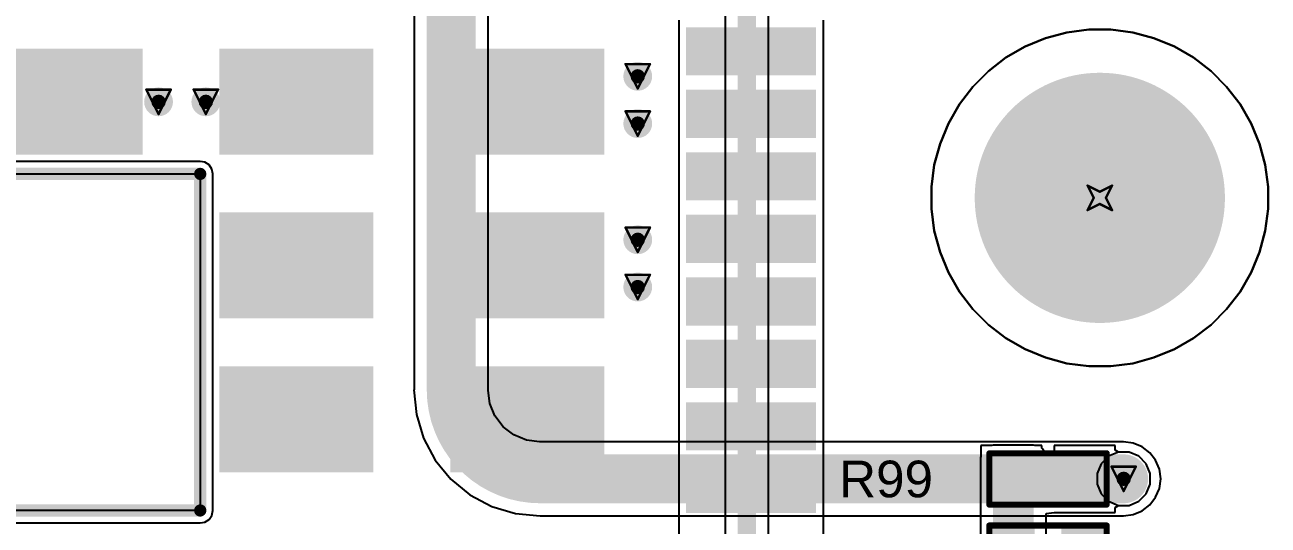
# Model space of a CAD drawing. Header units: inches. Extents: x 0 to 12.2, y 0 to 7.
# Drawn here: x 3.254 to 4.272, y 3.472 to 3.882 of the extents above; entities that cross this region are included whole.
import ezdxf

# ---------------------------------------------------------------- set-up
doc = ezdxf.new("R2010")
doc.units = ezdxf.units.IN
doc.header["$MEASUREMENT"] = 0
for name, color, linetype in [('Board Outline', 216, 'Continuous'), ('Bottom Layer', 5, 'Continuous'), ('Bottom Solder', 6, 'Continuous'), ('Drill Drawing', 1, 'Continuous'), ('Keep-Out Layer', 6, 'Continuous'), ('Layer 1', 16, 'Continuous'), ('Layer 2', 76, 'Continuous'), ('Multi-Layer', 9, 'Continuous'), ('Pad Holes', 156, 'Continuous'), ('Top Layer', 1, 'Continuous'), ('Top Overlay', 2, 'Continuous'), ('Top Paste', 8, 'Continuous'), ('Top Solder', 216, 'Continuous'), ('Via Holes', 16, 'Continuous')]:
    doc.layers.add(name, color=color, linetype=linetype)
doc.styles.add('Arial', font='', dxfattribs={"height": 0.2})
doc.styles.get('Arial').set_extended_font_data('Arial')

# ---------------------------------------------------------------- blocks, each defined once
blk = doc.blocks.new('EC21EFA_512_STD_17')
at = {"layer": 'Top Layer'}
for points in [[(0.1575, 0.0591), (0.2362, 0.0591), (0.2362, -0.0591), (0.1575, -0.0591)], [(-0.1024, -0.1299), (-0.0236, -0.1299), (-0.0236, -0.248), (-0.1024, -0.248)], [(0.0236, -0.1299), (0.1024, -0.1299), (0.1024, -0.248), (0.0236, -0.248)], [(0.1575, -0.1299), (0.2362, -0.1299), (0.2362, -0.248), (0.1575, -0.248)], [(-0.1024, -0.3189), (-0.0236, -0.3189), (-0.0236, -0.437), (-0.1024, -0.437)], [(0.0236, -0.3189), (0.1024, -0.3189), (0.1024, -0.437), (0.0236, -0.437)], [(0.1575, -0.3189), (0.2362, -0.3189), (0.2362, -0.437), (0.1575, -0.437)], [(-0.1358, -0.5118), (-0.1043, -0.5118), (-0.1043, -0.6102), (-0.1358, -0.6102)], [(-0.0846, -0.5118), (-0.0531, -0.5118), (-0.0531, -0.6102), (-0.0846, -0.6102)], [(-0.0335, -0.5118), (-0.002, -0.5118), (-0.002, -0.6102), (-0.0335, -0.6102)], [(0.0177, -0.5118), (0.0492, -0.5118), (0.0492, -0.6102), (0.0177, -0.6102)], [(0.0689, -0.5118), (0.1004, -0.5118), (0.1004, -0.6102), (0.0689, -0.6102)], [(0.1201, -0.5118), (0.1516, -0.5118), (0.1516, -0.6102), (0.1201, -0.6102)], [(0.1713, -0.5118), (0.2028, -0.5118), (0.2028, -0.6102), (0.1713, -0.6102)], [(0.2224, -0.5118), (0.2539, -0.5118), (0.2539, -0.6102), (0.2224, -0.6102)]]:
    blk.add_hatch(color=1, dxfattribs=at).paths.add_polyline_path(points)
at = {"layer": 'Top Solder'}
for points in [[(0.1535, 0.0631), (0.2402, 0.0631), (0.2402, -0.0631), (0.1535, -0.0631)], [(-0.1064, -0.1259), (-0.0196, -0.1259), (-0.0196, -0.252), (-0.1064, -0.252)], [(0.0196, -0.1259), (0.1064, -0.1259), (0.1064, -0.252), (0.0196, -0.252)], [(0.1535, -0.1259), (0.2402, -0.1259), (0.2402, -0.252), (0.1535, -0.252)], [(-0.1064, -0.3149), (-0.0196, -0.3149), (-0.0196, -0.441), (-0.1064, -0.441)], [(0.0196, -0.3149), (0.1064, -0.3149), (0.1064, -0.441), (0.0196, -0.441)], [(0.1535, -0.3149), (0.2402, -0.3149), (0.2402, -0.441), (0.1535, -0.441)], [(-0.1398, -0.5078), (-0.1003, -0.5078), (-0.1003, -0.6142), (-0.1398, -0.6142)], [(-0.0886, -0.5078), (-0.0491, -0.5078), (-0.0491, -0.6142), (-0.0886, -0.6142)], [(-0.0375, -0.5078), (0.002, -0.5078), (0.002, -0.6142), (-0.0375, -0.6142)], [(0.0137, -0.5078), (0.0532, -0.5078), (0.0532, -0.6142), (0.0137, -0.6142)], [(0.0649, -0.5078), (0.1044, -0.5078), (0.1044, -0.6142), (0.0649, -0.6142)], [(0.1161, -0.5078), (0.1556, -0.5078), (0.1556, -0.6142), (0.1161, -0.6142)], [(0.1673, -0.5078), (0.2068, -0.5078), (0.2068, -0.6142), (0.1673, -0.6142)], [(0.2184, -0.5078), (0.2579, -0.5078), (0.2579, -0.6142), (0.2184, -0.6142)]]:
    blk.add_hatch(color=216, dxfattribs=at).paths.add_polyline_path(points)
at = {"layer": 'Keep-Out Layer'}
for p, q in [((-0.1378, -0.1102), (-0.1378, 0.1102)), ((0.1378, 0.1102), (0.1378, -0.1102)), ((0.1378, -0.1102), (-0.1378, -0.1102))]:
    blk.add_line(p, q, dxfattribs=at)
blk = doc.blocks.new('R___0603_65')
at = {"layer": 'Top Layer'}
for points in [[(-0.015, 0.0175), (-0.015, -0.0175), (-0.045, -0.0175), (-0.045, 0.0175)], [(0.045, 0.0175), (0.045, -0.0175), (0.015, -0.0175), (0.015, 0.0175)]]:
    blk.add_hatch(color=1, dxfattribs=at).paths.add_polyline_path(points)
at = {"layer": 'Top Paste'}
for points in [[(-0.015, 0.0175), (-0.015, -0.0175), (-0.045, -0.0175), (-0.045, 0.0175)], [(0.045, 0.0175), (0.045, -0.0175), (0.015, -0.0175), (0.015, 0.0175)]]:
    blk.add_hatch(color=8, dxfattribs=at).paths.add_polyline_path(points)
at = {"layer": 'Top Solder'}
for points in [[(-0.011, 0.0215), (-0.011, -0.0215), (-0.049, -0.0215), (-0.049, 0.0215)], [(0.049, 0.0215), (0.049, -0.0215), (0.011, -0.0215), (0.011, 0.0215)]]:
    blk.add_hatch(color=216, dxfattribs=at).paths.add_polyline_path(points)
at = {"layer": 'Top Overlay'}
for points in [[(-0.048, -0.021, 0.005, 0.005, 0), (-0.048, 0.021, 0.005, 0.005, 0)], [(-0.048, 0.021, 0.005, 0.005, 0), (0.048, 0.021, 0.005, 0.005, 0)], [(0.048, -0.021, 0.005, 0.005, 0), (0.048, 0.021, 0.005, 0.005, 0)], [(-0.048, -0.021, 0.005, 0.005, 0), (0.048, -0.021, 0.005, 0.005, 0)]]:
    blk.add_lwpolyline(points, format="xyseb", dxfattribs=at)
for points in [[(-0.04925, 0.021, 0.0025, 0.0025, 1), (-0.04675, 0.021, 0.0025, 0.0025, 1)], [(-0.04925, 0.021, 0.0025, 0.0025, 1), (-0.04675, 0.021, 0.0025, 0.0025, 1)], [(0.04675, 0.021, 0.0025, 0.0025, 1), (0.04925, 0.021, 0.0025, 0.0025, 1)], [(0.04675, 0.021, 0.0025, 0.0025, 1), (0.04925, 0.021, 0.0025, 0.0025, 1)], [(-0.04925, -0.021, 0.0025, 0.0025, 1), (-0.04675, -0.021, 0.0025, 0.0025, 1)], [(-0.04925, -0.021, 0.0025, 0.0025, 1), (-0.04675, -0.021, 0.0025, 0.0025, 1)], [(0.04675, -0.021, 0.0025, 0.0025, 1), (0.04925, -0.021, 0.0025, 0.0025, 1)], [(0.04675, -0.021, 0.0025, 0.0025, 1), (0.04925, -0.021, 0.0025, 0.0025, 1)]]:
    blk.add_lwpolyline(points, format="xyseb", close=True, dxfattribs=at)
blk = doc.blocks.new('R___0603_66')
at = {"layer": 'Top Layer'}
for points in [[(-0.015, 0.0175), (-0.015, -0.0175), (-0.045, -0.0175), (-0.045, 0.0175)], [(0.045, 0.0175), (0.045, -0.0175), (0.015, -0.0175), (0.015, 0.0175)]]:
    blk.add_hatch(color=1, dxfattribs=at).paths.add_polyline_path(points)
at = {"layer": 'Top Paste'}
for points in [[(-0.015, 0.0175), (-0.015, -0.0175), (-0.045, -0.0175), (-0.045, 0.0175)], [(0.045, 0.0175), (0.045, -0.0175), (0.015, -0.0175), (0.015, 0.0175)]]:
    blk.add_hatch(color=8, dxfattribs=at).paths.add_polyline_path(points)
at = {"layer": 'Top Solder'}
for points in [[(-0.011, 0.0215), (-0.011, -0.0215), (-0.049, -0.0215), (-0.049, 0.0215)], [(0.049, 0.0215), (0.049, -0.0215), (0.011, -0.0215), (0.011, 0.0215)]]:
    blk.add_hatch(color=216, dxfattribs=at).paths.add_polyline_path(points)
at = {"layer": 'Top Overlay'}
for points in [[(-0.048, -0.021, 0.005, 0.005, 0), (-0.048, 0.021, 0.005, 0.005, 0)], [(-0.048, 0.021, 0.005, 0.005, 0), (0.048, 0.021, 0.005, 0.005, 0)], [(0.048, -0.021, 0.005, 0.005, 0), (0.048, 0.021, 0.005, 0.005, 0)], [(-0.048, -0.021, 0.005, 0.005, 0), (0.048, -0.021, 0.005, 0.005, 0)]]:
    blk.add_lwpolyline(points, format="xyseb", dxfattribs=at)
for points in [[(-0.04925, 0.021, 0.0025, 0.0025, 1), (-0.04675, 0.021, 0.0025, 0.0025, 1)], [(-0.04925, 0.021, 0.0025, 0.0025, 1), (-0.04675, 0.021, 0.0025, 0.0025, 1)], [(0.04675, 0.021, 0.0025, 0.0025, 1), (0.04925, 0.021, 0.0025, 0.0025, 1)], [(0.04675, 0.021, 0.0025, 0.0025, 1), (0.04925, 0.021, 0.0025, 0.0025, 1)], [(-0.04925, -0.021, 0.0025, 0.0025, 1), (-0.04675, -0.021, 0.0025, 0.0025, 1)], [(-0.04925, -0.021, 0.0025, 0.0025, 1), (-0.04675, -0.021, 0.0025, 0.0025, 1)], [(0.04675, -0.021, 0.0025, 0.0025, 1), (0.04925, -0.021, 0.0025, 0.0025, 1)], [(0.04675, -0.021, 0.0025, 0.0025, 1), (0.04925, -0.021, 0.0025, 0.0025, 1)]]:
    blk.add_lwpolyline(points, format="xyseb", close=True, dxfattribs=at)

msp = doc.modelspace()

# ---------------------------------------------------------------- hatches: boundary and pattern name
at = {"layer": 'Bottom Layer'}
h = msp.add_hatch(color=5, dxfattribs=at)
edge = h.paths.add_edge_path()
edge.add_arc((3.7557, 3.8397), 0.0118, 0, 360)
h = msp.add_hatch(color=5, dxfattribs=at)
edge = h.paths.add_edge_path()
edge.add_arc((4.1339, 3.7402), 0.0984, 0, 360)
h = msp.add_hatch(color=5, dxfattribs=at)
edge = h.paths.add_edge_path()
edge.add_arc((3.3635, 3.8188), 0.0118, 0, 360)
h = msp.add_hatch(color=5, dxfattribs=at)
edge = h.paths.add_edge_path()
edge.add_arc((3.4022, 3.8188), 0.0118, 0, 360)
h = msp.add_hatch(color=5, dxfattribs=at)
edge = h.paths.add_edge_path()
edge.add_arc((3.7557, 3.801), 0.0118, 0, 360)
h = msp.add_hatch(color=5, dxfattribs=at)
edge = h.paths.add_edge_path()
edge.add_arc((3.7557, 3.7059), 0.0118, 0, 360)
h = msp.add_hatch(color=5, dxfattribs=at)
edge = h.paths.add_edge_path()
edge.add_arc((3.7557, 3.6672), 0.0118, 0, 360)
h = msp.add_hatch(color=5, dxfattribs=at)
edge = h.paths.add_edge_path()
edge.add_arc((4.1534, 3.5102), 0.0118, 0, 360)
at = {"layer": 'Bottom Solder'}
h = msp.add_hatch(color=6, dxfattribs=at)
edge = h.paths.add_edge_path()
edge.add_arc((4.1339, 3.7402), 0.1024, 0, 360)
at = {"layer": 'Layer 1'}
h = msp.add_hatch(color=16, dxfattribs=at)
edge = h.paths.add_edge_path()
edge.add_arc((3.7557, 3.8397), 0.0118, 0, 360)
h = msp.add_hatch(color=16, dxfattribs=at)
edge = h.paths.add_edge_path()
edge.add_arc((4.1339, 3.7402), 0.0984, 0, 360)
h = msp.add_hatch(color=16, dxfattribs=at)
edge = h.paths.add_edge_path()
edge.add_arc((3.3635, 3.8188), 0.0118, 0, 360)
h = msp.add_hatch(color=16, dxfattribs=at)
edge = h.paths.add_edge_path()
edge.add_arc((3.4022, 3.8188), 0.0118, 0, 360)
h = msp.add_hatch(color=16, dxfattribs=at)
edge = h.paths.add_edge_path()
edge.add_arc((3.7557, 3.801), 0.0118, 0, 360)
h = msp.add_hatch(color=16, dxfattribs=at)
edge = h.paths.add_edge_path()
edge.add_arc((3.7557, 3.7059), 0.0118, 0, 360)
h = msp.add_hatch(color=16, dxfattribs=at)
edge = h.paths.add_edge_path()
edge.add_arc((3.7557, 3.6672), 0.0118, 0, 360)
h = msp.add_hatch(color=16, dxfattribs=at)
edge = h.paths.add_edge_path()
edge.add_arc((4.1534, 3.5102), 0.0118, 0, 360)
at = {"layer": 'Layer 2'}
h = msp.add_hatch(color=76, dxfattribs=at)
edge = h.paths.add_edge_path()
edge.add_arc((3.7557, 3.8397), 0.0118, 0, 360)
h = msp.add_hatch(color=76, dxfattribs=at)
edge = h.paths.add_edge_path()
edge.add_arc((4.1339, 3.7402), 0.0984, 0, 360)
h = msp.add_hatch(color=76, dxfattribs=at)
edge = h.paths.add_edge_path()
edge.add_arc((3.3635, 3.8188), 0.0118, 0, 360)
h = msp.add_hatch(color=76, dxfattribs=at)
edge = h.paths.add_edge_path()
edge.add_arc((3.4022, 3.8188), 0.0118, 0, 360)
h = msp.add_hatch(color=76, dxfattribs=at)
edge = h.paths.add_edge_path()
edge.add_arc((3.7557, 3.801), 0.0118, 0, 360)
h = msp.add_hatch(color=76, dxfattribs=at)
edge = h.paths.add_edge_path()
edge.add_arc((3.7557, 3.7059), 0.0118, 0, 360)
h = msp.add_hatch(color=76, dxfattribs=at)
edge = h.paths.add_edge_path()
edge.add_arc((3.7557, 3.6672), 0.0118, 0, 360)
h = msp.add_hatch(color=76, dxfattribs=at)
edge = h.paths.add_edge_path()
edge.add_arc((4.1534, 3.5102), 0.0118, 0, 360)
at = {"layer": 'Multi-Layer'}
h = msp.add_hatch(color=9, dxfattribs=at)
edge = h.paths.add_edge_path()
edge.add_arc((4.1339, 3.7402), 0.0984, 0, 360)
at = {"layer": 'Pad Holes'}
h = msp.add_hatch(color=7, dxfattribs=at)
edge = h.paths.add_edge_path()
edge.add_arc((4.1339, 3.7402), 0.0591, 0, 360)
at = {"layer": 'Top Layer'}
h = msp.add_hatch(color=1, dxfattribs=at)
edge = h.paths.add_edge_path()
edge.add_arc((3.7557, 3.8397), 0.0118, 0, 360)
h = msp.add_hatch(color=1, dxfattribs=at)
edge = h.paths.add_edge_path()
edge.add_arc((4.1339, 3.7402), 0.0984, 0, 360)
h = msp.add_hatch(color=1, dxfattribs=at)
edge = h.paths.add_edge_path()
edge.add_arc((3.3635, 3.8188), 0.0118, 0, 360)
h = msp.add_hatch(color=1, dxfattribs=at)
edge = h.paths.add_edge_path()
edge.add_arc((3.4022, 3.8188), 0.0118, 0, 360)
h = msp.add_hatch(color=1, dxfattribs=at)
edge = h.paths.add_edge_path()
edge.add_arc((3.7557, 3.801), 0.0118, 0, 360)
h = msp.add_hatch(color=1, dxfattribs=at)
edge = h.paths.add_edge_path()
edge.add_arc((3.7557, 3.7059), 0.0118, 0, 360)
h = msp.add_hatch(color=1, dxfattribs=at)
edge = h.paths.add_edge_path()
edge.add_arc((3.7557, 3.6672), 0.0118, 0, 360)
msp.add_hatch(color=1, dxfattribs=at).paths.add_polyline_path([(4.0465, 3.3355), (4.0797, 3.3355), (4.0797, 3.5276), (4.0465, 3.5276)])
h = msp.add_hatch(color=1, dxfattribs=at)
edge = h.paths.add_edge_path()
edge.add_arc((4.1534, 3.5102), 0.0118, 0, 360)
at = {"layer": 'Top Solder'}
h = msp.add_hatch(color=216, dxfattribs=at)
edge = h.paths.add_edge_path()
edge.add_arc((4.1339, 3.7402), 0.1024, 0, 360)
at = {"layer": 'Via Holes'}
h = msp.add_hatch(color=7, dxfattribs=at)
edge = h.paths.add_edge_path()
edge.add_arc((3.7557, 3.8397), 0.00591, 0, 360)
h = msp.add_hatch(color=7, dxfattribs=at)
edge = h.paths.add_edge_path()
edge.add_arc((3.3635, 3.8188), 0.00591, 0, 360)
h = msp.add_hatch(color=7, dxfattribs=at)
edge = h.paths.add_edge_path()
edge.add_arc((3.4022, 3.8188), 0.00591, 0, 360)
h = msp.add_hatch(color=7, dxfattribs=at)
edge = h.paths.add_edge_path()
edge.add_arc((3.7557, 3.801), 0.00591, 0, 360)
h = msp.add_hatch(color=7, dxfattribs=at)
edge = h.paths.add_edge_path()
edge.add_arc((3.7557, 3.7059), 0.00591, 0, 360)
h = msp.add_hatch(color=7, dxfattribs=at)
edge = h.paths.add_edge_path()
edge.add_arc((3.7557, 3.6672), 0.00591, 0, 360)
h = msp.add_hatch(color=7, dxfattribs=at)
edge = h.paths.add_edge_path()
edge.add_arc((4.1534, 3.5102), 0.00591, 0, 360)

# ---------------------------------------------------------------- linework, layer by layer
at = {"layer": 'Board Outline'}
for points in [[(3.1772, 3.7598, 0.01, 0.01, 0), (3.3976, 3.7598, 0.01, 0.01, 0)], [(3.3976, 3.4843, 0.01, 0.01, 0), (3.3976, 3.7598, 0.01, 0.01, 0)], [(3.1772, 3.4843, 0.01, 0.01, 0), (3.3976, 3.4843, 0.01, 0.01, 0)]]:
    msp.add_lwpolyline(points, format="xyseb", dxfattribs=at)
for points in [[(3.3951, 3.7598, 0.005, 0.005, 1), (3.4001, 3.7598, 0.005, 0.005, 1)], [(3.3951, 3.7598, 0.005, 0.005, 1), (3.4001, 3.7598, 0.005, 0.005, 1)], [(3.3951, 3.4843, 0.005, 0.005, 1), (3.4001, 3.4843, 0.005, 0.005, 1)], [(3.3951, 3.4843, 0.005, 0.005, 1), (3.4001, 3.4843, 0.005, 0.005, 1)]]:
    msp.add_lwpolyline(points, format="xyseb", close=True, dxfattribs=at)
at = {"layer": 'Bottom Layer'}
for p, q in [((3.8272, 3.9907), (3.8272, 3.3737)), ((3.8628, 2.963), (3.8628, 3.9919)), ((4.1248, 3.878), (4.1069, 3.8756)), ((4.1429, 3.878), (4.1248, 3.878)), ((4.1608, 3.8756), (4.1429, 3.878)), ((4.0895, 3.8709), (4.0728, 3.864)), ((4.1069, 3.8756), (4.0895, 3.8709)), ((4.1782, 3.8709), (4.1608, 3.8756)), ((4.1949, 3.864), (4.1782, 3.8709)), ((4.0728, 3.864), (4.0571, 3.855)), ((4.2106, 3.855), (4.1949, 3.864)), ((4.0571, 3.855), (4.0428, 3.844)), ((4.2249, 3.844), (4.2106, 3.855)), ((4.0428, 3.844), (4.03, 3.8312)), ((4.2377, 3.8312), (4.2249, 3.844)), ((4.03, 3.8312), (4.019, 3.8169)), ((4.2487, 3.8169), (4.2377, 3.8312)), ((4.019, 3.8169), (4.01, 3.8012)), ((4.2577, 3.8012), (4.2487, 3.8169)), ((4.01, 3.8012), (4.0031, 3.7845)), ((4.2646, 3.7845), (4.2577, 3.8012)), ((4.0031, 3.7845), (3.9984, 3.7671)), ((4.2693, 3.7671), (4.2646, 3.7845)), ((3.3976, 3.77), (3.1772, 3.77)), ((3.4015, 3.7693), (3.3976, 3.77)), ((3.4048, 3.7671), (3.4015, 3.7693)), ((3.4071, 3.7637), (3.4048, 3.7671)), ((3.9984, 3.7671), (3.9961, 3.7492)), ((4.2717, 3.7492), (4.2693, 3.7671)), ((3.4078, 3.7598), (3.4071, 3.7637)), ((3.4078, 3.4843), (3.4078, 3.7598)), ((3.9961, 3.7492), (3.9961, 3.7311)), ((4.2717, 3.7311), (4.2717, 3.7492)), ((3.9961, 3.7311), (3.9984, 3.7132)), ((4.2693, 3.7132), (4.2717, 3.7311)), ((3.9984, 3.7132), (4.0031, 3.6958)), ((4.2646, 3.6958), (4.2693, 3.7132)), ((4.0031, 3.6958), (4.01, 3.6791)), ((4.2577, 3.6791), (4.2646, 3.6958)), ((4.01, 3.6791), (4.019, 3.6634)), ((4.2487, 3.6634), (4.2577, 3.6791)), ((4.019, 3.6634), (4.03, 3.6491)), ((4.2377, 3.6491), (4.2487, 3.6634)), ((4.03, 3.6491), (4.0428, 3.6363)), ((4.2249, 3.6363), (4.2377, 3.6491)), ((4.0428, 3.6363), (4.0571, 3.6253)), ((4.2106, 3.6253), (4.2249, 3.6363)), ((4.0571, 3.6253), (4.0728, 3.6163)), ((4.1949, 3.6163), (4.2106, 3.6253)), ((4.0728, 3.6163), (4.0895, 3.6094)), ((4.1782, 3.6094), (4.1949, 3.6163)), ((4.0895, 3.6094), (4.1069, 3.6047)), ((4.1069, 3.6047), (4.1248, 3.6024)), ((4.1248, 3.6024), (4.1429, 3.6024)), ((4.1429, 3.6024), (4.1608, 3.6047)), ((4.1608, 3.6047), (4.1782, 3.6094)), ((4.1491, 3.5321), (4.1411, 3.5287)), ((4.1578, 3.5321), (4.1491, 3.5321)), ((4.1658, 3.5287), (4.1578, 3.5321)), ((4.1349, 3.5226), (4.1316, 3.5146)), ((4.1411, 3.5287), (4.1349, 3.5226)), ((4.1719, 3.5226), (4.1658, 3.5287)), ((4.1752, 3.5146), (4.1719, 3.5226)), ((4.1316, 3.5146), (4.1316, 3.5059)), ((4.1752, 3.5059), (4.1752, 3.5146)), ((4.1316, 3.5059), (4.1349, 3.4979)), ((4.1719, 3.4979), (4.1752, 3.5059)), ((4.1349, 3.4979), (4.1411, 3.4918)), ((4.1411, 3.4918), (4.1491, 3.4884)), ((4.1578, 3.4884), (4.1658, 3.4918)), ((4.1658, 3.4918), (4.1719, 3.4979)), ((3.4048, 3.477), (3.4071, 3.4803)), ((3.4071, 3.4803), (3.4078, 3.4843)), ((4.1491, 3.4884), (4.1578, 3.4884)), ((3.1772, 3.4741), (3.3976, 3.4741)), ((3.3976, 3.4741), (3.4015, 3.4748)), ((3.4015, 3.4748), (3.4048, 3.477))]:
    msp.add_line(p, q, dxfattribs=at)
msp.add_lwpolyline([(3.845, 2.95, 0.015, 0.015, 0), (3.845, 3.9919, 0.015, 0.015, 0)], format="xyseb", dxfattribs=at)
at = {"layer": 'Drill Drawing'}
for points in [[(3.7457, 3.8497, 0.002, 0.002, 0), (3.7657, 3.8497, 0.002, 0.002, 0)], [(3.7457, 3.8497, 0.002, 0.002, 0), (3.7557, 3.8297, 0.002, 0.002, 0)], [(3.7557, 3.8297, 0.002, 0.002, 0), (3.7657, 3.8497, 0.002, 0.002, 0)], [(3.3535, 3.8288, 0.002, 0.002, 0), (3.3735, 3.8288, 0.002, 0.002, 0)], [(3.3535, 3.8288, 0.002, 0.002, 0), (3.3635, 3.8088, 0.002, 0.002, 0)], [(3.3635, 3.8088, 0.002, 0.002, 0), (3.3735, 3.8288, 0.002, 0.002, 0)], [(3.3922, 3.8288, 0.002, 0.002, 0), (3.4122, 3.8288, 0.002, 0.002, 0)], [(3.3922, 3.8288, 0.002, 0.002, 0), (3.4022, 3.8088, 0.002, 0.002, 0)], [(3.4022, 3.8088, 0.002, 0.002, 0), (3.4122, 3.8288, 0.002, 0.002, 0)], [(3.7457, 3.811, 0.002, 0.002, 0), (3.7657, 3.811, 0.002, 0.002, 0)], [(3.7457, 3.811, 0.002, 0.002, 0), (3.7557, 3.791, 0.002, 0.002, 0)], [(3.7557, 3.791, 0.002, 0.002, 0), (3.7657, 3.811, 0.002, 0.002, 0)], [(4.1239, 3.7502, 0.002, 0.002, 0), (4.1339, 3.7452, 0.002, 0.002, 0)], [(4.1239, 3.7502, 0.002, 0.002, 0), (4.1289, 3.7402, 0.002, 0.002, 0)], [(4.1339, 3.7452, 0.002, 0.002, 0), (4.1439, 3.7502, 0.002, 0.002, 0)], [(4.1389, 3.7402, 0.002, 0.002, 0), (4.1439, 3.7502, 0.002, 0.002, 0)], [(4.1239, 3.7302, 0.002, 0.002, 0), (4.1289, 3.7402, 0.002, 0.002, 0)], [(4.1239, 3.7302, 0.002, 0.002, 0), (4.1339, 3.7352, 0.002, 0.002, 0)], [(4.1339, 3.7352, 0.002, 0.002, 0), (4.1439, 3.7302, 0.002, 0.002, 0)], [(4.1389, 3.7402, 0.002, 0.002, 0), (4.1439, 3.7302, 0.002, 0.002, 0)], [(3.7457, 3.7159, 0.002, 0.002, 0), (3.7657, 3.7159, 0.002, 0.002, 0)], [(3.7457, 3.7159, 0.002, 0.002, 0), (3.7557, 3.6959, 0.002, 0.002, 0)], [(3.7557, 3.6959, 0.002, 0.002, 0), (3.7657, 3.7159, 0.002, 0.002, 0)], [(3.7457, 3.6772, 0.002, 0.002, 0), (3.7657, 3.6772, 0.002, 0.002, 0)], [(3.7457, 3.6772, 0.002, 0.002, 0), (3.7557, 3.6572, 0.002, 0.002, 0)], [(3.7557, 3.6572, 0.002, 0.002, 0), (3.7657, 3.6772, 0.002, 0.002, 0)], [(4.1434, 3.5202, 0.002, 0.002, 0), (4.1634, 3.5202, 0.002, 0.002, 0)], [(4.1434, 3.5202, 0.002, 0.002, 0), (4.1534, 3.5002, 0.002, 0.002, 0)], [(4.1534, 3.5002, 0.002, 0.002, 0), (4.1634, 3.5202, 0.002, 0.002, 0)]]:
    msp.add_lwpolyline(points, format="xyseb", dxfattribs=at)
for points in [[(3.7452, 3.8497, 0.001, 0.001, 1), (3.7462, 3.8497, 0.001, 0.001, 1)], [(3.7452, 3.8497, 0.001, 0.001, 1), (3.7462, 3.8497, 0.001, 0.001, 1)], [(3.7652, 3.8497, 0.001, 0.001, 1), (3.7662, 3.8497, 0.001, 0.001, 1)], [(3.7652, 3.8497, 0.001, 0.001, 1), (3.7662, 3.8497, 0.001, 0.001, 1)], [(3.353, 3.8288, 0.001, 0.001, 1), (3.354, 3.8288, 0.001, 0.001, 1)], [(3.353, 3.8288, 0.001, 0.001, 1), (3.354, 3.8288, 0.001, 0.001, 1)], [(3.373, 3.8288, 0.001, 0.001, 1), (3.374, 3.8288, 0.001, 0.001, 1)], [(3.373, 3.8288, 0.001, 0.001, 1), (3.374, 3.8288, 0.001, 0.001, 1)], [(3.3917, 3.8288, 0.001, 0.001, 1), (3.3927, 3.8288, 0.001, 0.001, 1)], [(3.3917, 3.8288, 0.001, 0.001, 1), (3.3927, 3.8288, 0.001, 0.001, 1)], [(3.4117, 3.8288, 0.001, 0.001, 1), (3.4127, 3.8288, 0.001, 0.001, 1)], [(3.4117, 3.8288, 0.001, 0.001, 1), (3.4127, 3.8288, 0.001, 0.001, 1)], [(3.7552, 3.8297, 0.001, 0.001, 1), (3.7562, 3.8297, 0.001, 0.001, 1)], [(3.7552, 3.8297, 0.001, 0.001, 1), (3.7562, 3.8297, 0.001, 0.001, 1)], [(3.363, 3.8088, 0.001, 0.001, 1), (3.364, 3.8088, 0.001, 0.001, 1)], [(3.363, 3.8088, 0.001, 0.001, 1), (3.364, 3.8088, 0.001, 0.001, 1)], [(3.4017, 3.8088, 0.001, 0.001, 1), (3.4027, 3.8088, 0.001, 0.001, 1)], [(3.4017, 3.8088, 0.001, 0.001, 1), (3.4027, 3.8088, 0.001, 0.001, 1)], [(3.7452, 3.811, 0.001, 0.001, 1), (3.7462, 3.811, 0.001, 0.001, 1)], [(3.7452, 3.811, 0.001, 0.001, 1), (3.7462, 3.811, 0.001, 0.001, 1)], [(3.7652, 3.811, 0.001, 0.001, 1), (3.7662, 3.811, 0.001, 0.001, 1)], [(3.7652, 3.811, 0.001, 0.001, 1), (3.7662, 3.811, 0.001, 0.001, 1)], [(3.7552, 3.791, 0.001, 0.001, 1), (3.7562, 3.791, 0.001, 0.001, 1)], [(3.7552, 3.791, 0.001, 0.001, 1), (3.7562, 3.791, 0.001, 0.001, 1)], [(4.1234, 3.7502, 0.001, 0.001, 1), (4.1244, 3.7502, 0.001, 0.001, 1)], [(4.1234, 3.7502, 0.001, 0.001, 1), (4.1244, 3.7502, 0.001, 0.001, 1)], [(4.1334, 3.7452, 0.001, 0.001, 1), (4.1344, 3.7452, 0.001, 0.001, 1)], [(4.1334, 3.7452, 0.001, 0.001, 1), (4.1344, 3.7452, 0.001, 0.001, 1)], [(4.1434, 3.7502, 0.001, 0.001, 1), (4.1444, 3.7502, 0.001, 0.001, 1)], [(4.1434, 3.7502, 0.001, 0.001, 1), (4.1444, 3.7502, 0.001, 0.001, 1)], [(4.1284, 3.7402, 0.001, 0.001, 1), (4.1294, 3.7402, 0.001, 0.001, 1)], [(4.1284, 3.7402, 0.001, 0.001, 1), (4.1294, 3.7402, 0.001, 0.001, 1)], [(4.1334, 3.7352, 0.001, 0.001, 1), (4.1344, 3.7352, 0.001, 0.001, 1)], [(4.1334, 3.7352, 0.001, 0.001, 1), (4.1344, 3.7352, 0.001, 0.001, 1)], [(4.1384, 3.7402, 0.001, 0.001, 1), (4.1394, 3.7402, 0.001, 0.001, 1)], [(4.1384, 3.7402, 0.001, 0.001, 1), (4.1394, 3.7402, 0.001, 0.001, 1)], [(4.1234, 3.7302, 0.001, 0.001, 1), (4.1244, 3.7302, 0.001, 0.001, 1)], [(4.1234, 3.7302, 0.001, 0.001, 1), (4.1244, 3.7302, 0.001, 0.001, 1)], [(4.1434, 3.7302, 0.001, 0.001, 1), (4.1444, 3.7302, 0.001, 0.001, 1)], [(4.1434, 3.7302, 0.001, 0.001, 1), (4.1444, 3.7302, 0.001, 0.001, 1)], [(3.7452, 3.7159, 0.001, 0.001, 1), (3.7462, 3.7159, 0.001, 0.001, 1)], [(3.7452, 3.7159, 0.001, 0.001, 1), (3.7462, 3.7159, 0.001, 0.001, 1)], [(3.7652, 3.7159, 0.001, 0.001, 1), (3.7662, 3.7159, 0.001, 0.001, 1)], [(3.7652, 3.7159, 0.001, 0.001, 1), (3.7662, 3.7159, 0.001, 0.001, 1)], [(3.7552, 3.6959, 0.001, 0.001, 1), (3.7562, 3.6959, 0.001, 0.001, 1)], [(3.7552, 3.6959, 0.001, 0.001, 1), (3.7562, 3.6959, 0.001, 0.001, 1)], [(3.7452, 3.6772, 0.001, 0.001, 1), (3.7462, 3.6772, 0.001, 0.001, 1)], [(3.7452, 3.6772, 0.001, 0.001, 1), (3.7462, 3.6772, 0.001, 0.001, 1)], [(3.7652, 3.6772, 0.001, 0.001, 1), (3.7662, 3.6772, 0.001, 0.001, 1)], [(3.7652, 3.6772, 0.001, 0.001, 1), (3.7662, 3.6772, 0.001, 0.001, 1)], [(3.7552, 3.6572, 0.001, 0.001, 1), (3.7562, 3.6572, 0.001, 0.001, 1)], [(3.7552, 3.6572, 0.001, 0.001, 1), (3.7562, 3.6572, 0.001, 0.001, 1)], [(4.1429, 3.5202, 0.001, 0.001, 1), (4.1439, 3.5202, 0.001, 0.001, 1)], [(4.1429, 3.5202, 0.001, 0.001, 1), (4.1439, 3.5202, 0.001, 0.001, 1)], [(4.1629, 3.5202, 0.001, 0.001, 1), (4.1639, 3.5202, 0.001, 0.001, 1)], [(4.1629, 3.5202, 0.001, 0.001, 1), (4.1639, 3.5202, 0.001, 0.001, 1)], [(4.1529, 3.5002, 0.001, 0.001, 1), (4.1539, 3.5002, 0.001, 0.001, 1)], [(4.1529, 3.5002, 0.001, 0.001, 1), (4.1539, 3.5002, 0.001, 0.001, 1)]]:
    msp.add_lwpolyline(points, format="xyseb", close=True, dxfattribs=at)
at = {"layer": 'Layer 1'}
for p, q in [((4.1248, 3.878), (4.1069, 3.8756)), ((4.1429, 3.878), (4.1248, 3.878)), ((4.1608, 3.8756), (4.1429, 3.878)), ((4.0895, 3.8709), (4.0728, 3.864)), ((4.1069, 3.8756), (4.0895, 3.8709)), ((4.1782, 3.8709), (4.1608, 3.8756)), ((4.1949, 3.864), (4.1782, 3.8709)), ((4.0728, 3.864), (4.0571, 3.855)), ((4.2106, 3.855), (4.1949, 3.864)), ((4.0571, 3.855), (4.0428, 3.844)), ((4.2249, 3.844), (4.2106, 3.855)), ((4.0428, 3.844), (4.03, 3.8312)), ((4.2377, 3.8312), (4.2249, 3.844)), ((4.03, 3.8312), (4.019, 3.8169)), ((4.2487, 3.8169), (4.2377, 3.8312)), ((4.019, 3.8169), (4.01, 3.8012)), ((4.2577, 3.8012), (4.2487, 3.8169)), ((4.01, 3.8012), (4.0031, 3.7845)), ((4.2646, 3.7845), (4.2577, 3.8012)), ((4.0031, 3.7845), (3.9984, 3.7671)), ((4.2693, 3.7671), (4.2646, 3.7845)), ((3.3976, 3.77), (3.1772, 3.77)), ((3.4015, 3.7693), (3.3976, 3.77)), ((3.4048, 3.7671), (3.4015, 3.7693)), ((3.4071, 3.7637), (3.4048, 3.7671)), ((3.9984, 3.7671), (3.9961, 3.7492)), ((4.2717, 3.7492), (4.2693, 3.7671)), ((3.4078, 3.7598), (3.4071, 3.7637)), ((3.4078, 3.4843), (3.4078, 3.7598)), ((3.9961, 3.7492), (3.9961, 3.7311)), ((4.2717, 3.7311), (4.2717, 3.7492)), ((3.9961, 3.7311), (3.9984, 3.7132)), ((4.2693, 3.7132), (4.2717, 3.7311)), ((3.9984, 3.7132), (4.0031, 3.6958)), ((4.2646, 3.6958), (4.2693, 3.7132)), ((4.0031, 3.6958), (4.01, 3.6791)), ((4.2577, 3.6791), (4.2646, 3.6958)), ((4.01, 3.6791), (4.019, 3.6634)), ((4.2487, 3.6634), (4.2577, 3.6791)), ((4.019, 3.6634), (4.03, 3.6491)), ((4.2377, 3.6491), (4.2487, 3.6634)), ((4.03, 3.6491), (4.0428, 3.6363)), ((4.2249, 3.6363), (4.2377, 3.6491)), ((4.0428, 3.6363), (4.0571, 3.6253)), ((4.2106, 3.6253), (4.2249, 3.6363)), ((4.0571, 3.6253), (4.0728, 3.6163)), ((4.1949, 3.6163), (4.2106, 3.6253)), ((4.0728, 3.6163), (4.0895, 3.6094)), ((4.1782, 3.6094), (4.1949, 3.6163)), ((4.0895, 3.6094), (4.1069, 3.6047)), ((4.1069, 3.6047), (4.1248, 3.6024)), ((4.1248, 3.6024), (4.1429, 3.6024)), ((4.1429, 3.6024), (4.1608, 3.6047)), ((4.1608, 3.6047), (4.1782, 3.6094)), ((4.1491, 3.5321), (4.1411, 3.5287)), ((4.1578, 3.5321), (4.1491, 3.5321)), ((4.1658, 3.5287), (4.1578, 3.5321)), ((4.1349, 3.5226), (4.1316, 3.5146)), ((4.1411, 3.5287), (4.1349, 3.5226)), ((4.1719, 3.5226), (4.1658, 3.5287)), ((4.1752, 3.5146), (4.1719, 3.5226)), ((4.1316, 3.5146), (4.1316, 3.5059)), ((4.1752, 3.5059), (4.1752, 3.5146)), ((4.1316, 3.5059), (4.1349, 3.4979)), ((4.1719, 3.4979), (4.1752, 3.5059)), ((4.1349, 3.4979), (4.1411, 3.4918)), ((4.1411, 3.4918), (4.1491, 3.4884)), ((4.1578, 3.4884), (4.1658, 3.4918)), ((4.1658, 3.4918), (4.1719, 3.4979)), ((3.4048, 3.477), (3.4071, 3.4803)), ((3.4071, 3.4803), (3.4078, 3.4843)), ((4.1491, 3.4884), (4.1578, 3.4884)), ((3.1772, 3.4741), (3.3976, 3.4741)), ((3.3976, 3.4741), (3.4015, 3.4748)), ((3.4015, 3.4748), (3.4048, 3.477))]:
    msp.add_line(p, q, dxfattribs=at)
at = {"layer": 'Layer 2'}
for p, q in [((3.5727, 4.538), (3.5727, 3.583)), ((3.6333, 3.583), (3.6333, 4.538)), ((4.1248, 3.878), (4.1069, 3.8756)), ((4.1429, 3.878), (4.1248, 3.878)), ((4.1608, 3.8756), (4.1429, 3.878)), ((4.0895, 3.8709), (4.0728, 3.864)), ((4.1069, 3.8756), (4.0895, 3.8709)), ((4.1782, 3.8709), (4.1608, 3.8756)), ((4.1949, 3.864), (4.1782, 3.8709)), ((4.0728, 3.864), (4.0571, 3.855)), ((4.2106, 3.855), (4.1949, 3.864)), ((4.0571, 3.855), (4.0428, 3.844)), ((4.2249, 3.844), (4.2106, 3.855)), ((4.0428, 3.844), (4.03, 3.8312)), ((4.2377, 3.8312), (4.2249, 3.844)), ((4.03, 3.8312), (4.019, 3.8169)), ((4.2487, 3.8169), (4.2377, 3.8312)), ((4.019, 3.8169), (4.01, 3.8012)), ((4.2577, 3.8012), (4.2487, 3.8169)), ((4.01, 3.8012), (4.0031, 3.7845)), ((4.2646, 3.7845), (4.2577, 3.8012)), ((4.0031, 3.7845), (3.9984, 3.7671)), ((4.2693, 3.7671), (4.2646, 3.7845)), ((3.3976, 3.77), (3.1772, 3.77)), ((3.4015, 3.7693), (3.3976, 3.77)), ((3.4048, 3.7671), (3.4015, 3.7693)), ((3.4071, 3.7637), (3.4048, 3.7671)), ((3.9984, 3.7671), (3.9961, 3.7492)), ((4.2717, 3.7492), (4.2693, 3.7671)), ((3.4078, 3.7598), (3.4071, 3.7637)), ((3.4078, 3.4843), (3.4078, 3.7598)), ((3.9961, 3.7492), (3.9961, 3.7311)), ((4.2717, 3.7311), (4.2717, 3.7492)), ((3.9961, 3.7311), (3.9984, 3.7132)), ((4.2693, 3.7132), (4.2717, 3.7311)), ((3.9984, 3.7132), (4.0031, 3.6958)), ((4.2646, 3.6958), (4.2693, 3.7132)), ((4.0031, 3.6958), (4.01, 3.6791)), ((4.2577, 3.6791), (4.2646, 3.6958)), ((4.01, 3.6791), (4.019, 3.6634)), ((4.2487, 3.6634), (4.2577, 3.6791)), ((4.019, 3.6634), (4.03, 3.6491)), ((4.2377, 3.6491), (4.2487, 3.6634)), ((4.03, 3.6491), (4.0428, 3.6363)), ((4.2249, 3.6363), (4.2377, 3.6491)), ((4.0428, 3.6363), (4.0571, 3.6253)), ((4.2106, 3.6253), (4.2249, 3.6363)), ((4.0571, 3.6253), (4.0728, 3.6163)), ((4.1949, 3.6163), (4.2106, 3.6253)), ((4.0728, 3.6163), (4.0895, 3.6094)), ((4.1782, 3.6094), (4.1949, 3.6163)), ((4.0895, 3.6094), (4.1069, 3.6047)), ((4.1069, 3.6047), (4.1248, 3.6024)), ((4.1248, 3.6024), (4.1429, 3.6024)), ((4.1429, 3.6024), (4.1608, 3.6047)), ((4.1608, 3.6047), (4.1782, 3.6094)), ((3.5727, 3.583), (3.5725, 3.583)), ((3.5725, 3.583), (3.5745, 3.5629)), ((3.6332, 3.5825), (3.6333, 3.583)), ((3.6346, 3.572), (3.6332, 3.5825)), ((3.6388, 3.5617), (3.6346, 3.572)), ((3.5745, 3.5629), (3.5804, 3.5435)), ((3.6456, 3.5529), (3.6388, 3.5617)), ((3.6544, 3.5461), (3.6456, 3.5529)), ((3.5804, 3.5435), (3.5899, 3.5256)), ((3.6647, 3.5418), (3.6544, 3.5461)), ((3.6753, 3.5404), (3.6647, 3.5418)), ((3.6758, 3.5405), (3.6753, 3.5404)), ((4.1534, 3.5405), (3.6758, 3.5405)), ((4.1613, 3.5395), (4.1534, 3.5405)), ((4.1686, 3.5365), (4.1613, 3.5395)), ((4.1748, 3.5316), (4.1686, 3.5365)), ((4.1796, 3.5254), (4.1748, 3.5316)), ((3.5899, 3.5256), (3.6027, 3.51)), ((4.1827, 3.5181), (4.1796, 3.5254)), ((4.1837, 3.5102), (4.1827, 3.5181)), ((3.6027, 3.51), (3.6184, 3.4972)), ((4.1796, 3.4951), (4.1827, 3.5024)), ((4.1827, 3.5024), (4.1837, 3.5102)), ((3.6184, 3.4972), (3.6362, 3.4876)), ((4.1748, 3.4889), (4.1796, 3.4951)), ((3.4048, 3.477), (3.4071, 3.4803)), ((3.4071, 3.4803), (3.4078, 3.4843)), ((3.6362, 3.4876), (3.6556, 3.4817)), ((3.6556, 3.4817), (3.6758, 3.4798)), ((4.1534, 3.48), (4.1613, 3.481)), ((4.1613, 3.481), (4.1686, 3.484)), ((4.1686, 3.484), (4.1748, 3.4889)), ((3.1772, 3.4741), (3.3976, 3.4741)), ((3.3976, 3.4741), (3.4015, 3.4748)), ((3.4015, 3.4748), (3.4048, 3.477)), ((3.6758, 3.4798), (3.6758, 3.48)), ((3.6758, 3.48), (4.1534, 3.48))]:
    msp.add_line(p, q, dxfattribs=at)
for points in [[(3.603, 3.583, 0.04, 0.04, 0), (3.603, 4.538, 0.04, 0.04, 0)], [(3.6758, 3.5102, 0.04, 0.04, -0.414214), (3.603, 3.583, 0.04, 0.04, 0)], [(3.6758, 3.5102, 0.04, 0.04, 0), (4.1534, 3.5102, 0.04, 0.04, 0)]]:
    msp.add_lwpolyline(points, format="xyseb", dxfattribs=at)
for points in [[(3.593, 3.583, 0.02, 0.02, 1), (3.613, 3.583, 0.02, 0.02, 1)], [(3.593, 3.583, 0.02, 0.02, 1), (3.613, 3.583, 0.02, 0.02, 1)], [(3.6658, 3.5102, 0.02, 0.02, 1), (3.6858, 3.5102, 0.02, 0.02, 1)], [(3.6658, 3.5102, 0.02, 0.02, 1), (3.6858, 3.5102, 0.02, 0.02, 1)], [(4.1434, 3.5102, 0.02, 0.02, 1), (4.1634, 3.5102, 0.02, 0.02, 1)]]:
    msp.add_lwpolyline(points, format="xyseb", close=True, dxfattribs=at)
at = {"layer": 'Multi-Layer'}
for p, q in [((4.1069, 3.8756), (4.1248, 3.878)), ((4.1248, 3.878), (4.1339, 3.878)), ((4.1339, 3.878), (4.1429, 3.878)), ((4.1429, 3.878), (4.1608, 3.8756)), ((4.0728, 3.864), (4.0895, 3.8709)), ((4.0895, 3.8709), (4.1069, 3.8756)), ((4.1608, 3.8756), (4.1782, 3.8709)), ((4.1782, 3.8709), (4.1949, 3.864)), ((4.0571, 3.855), (4.0728, 3.864)), ((4.1949, 3.864), (4.2106, 3.855)), ((4.0428, 3.844), (4.0571, 3.855)), ((4.2106, 3.855), (4.2249, 3.844)), ((4.03, 3.8312), (4.0428, 3.844)), ((4.2249, 3.844), (4.2377, 3.8312)), ((4.019, 3.8169), (4.03, 3.8312)), ((4.2377, 3.8312), (4.2487, 3.8169)), ((4.01, 3.8012), (4.019, 3.8169)), ((4.2487, 3.8169), (4.2577, 3.8012)), ((4.0031, 3.7845), (4.01, 3.8012)), ((4.2577, 3.8012), (4.2646, 3.7845)), ((3.9984, 3.7671), (4.0031, 3.7845)), ((4.2646, 3.7845), (4.2693, 3.7671)), ((3.9961, 3.7492), (3.9984, 3.7671)), ((4.2693, 3.7671), (4.2717, 3.7492)), ((3.1772, 3.7598), (3.3976, 3.7598)), ((3.3976, 3.7598), (3.3976, 3.4843)), ((3.9961, 3.7402), (3.9961, 3.7492)), ((4.2717, 3.7492), (4.2717, 3.7402)), ((3.9961, 3.7311), (3.9961, 3.7402)), ((4.2717, 3.7402), (4.2717, 3.7311)), ((3.9984, 3.7132), (3.9961, 3.7311)), ((4.2717, 3.7311), (4.2693, 3.7132)), ((4.0031, 3.6958), (3.9984, 3.7132)), ((4.2693, 3.7132), (4.2646, 3.6958)), ((4.01, 3.6791), (4.0031, 3.6958)), ((4.2646, 3.6958), (4.2577, 3.6791)), ((4.019, 3.6634), (4.01, 3.6791)), ((4.2577, 3.6791), (4.2487, 3.6634)), ((4.03, 3.6491), (4.019, 3.6634)), ((4.2487, 3.6634), (4.2377, 3.6491)), ((4.0428, 3.6363), (4.03, 3.6491)), ((4.2377, 3.6491), (4.2249, 3.6363)), ((4.0571, 3.6253), (4.0428, 3.6363)), ((4.2249, 3.6363), (4.2106, 3.6253)), ((4.0728, 3.6163), (4.0571, 3.6253)), ((4.2106, 3.6253), (4.1949, 3.6163)), ((4.0895, 3.6094), (4.0728, 3.6163)), ((4.1949, 3.6163), (4.1782, 3.6094)), ((4.1069, 3.6047), (4.0895, 3.6094)), ((4.1248, 3.6024), (4.1069, 3.6047)), ((4.1339, 3.6024), (4.1248, 3.6024)), ((4.1339, 3.6024), (4.1339, 3.6024)), ((4.1429, 3.6024), (4.1339, 3.6024)), ((4.1608, 3.6047), (4.1429, 3.6024)), ((4.1782, 3.6094), (4.1608, 3.6047)), ((3.3976, 3.4843), (3.1772, 3.4843))]:
    msp.add_line(p, q, dxfattribs=at)
at = {"layer": 'Top Layer'}
for p, q in [((3.7892, 3.8857), (3.7892, 3.8345)), ((3.9076, 3.8345), (3.9076, 3.8857)), ((4.1248, 3.878), (4.1069, 3.8756)), ((4.1429, 3.878), (4.1248, 3.878)), ((4.1608, 3.8756), (4.1429, 3.878)), ((4.0895, 3.8709), (4.0728, 3.864)), ((4.1069, 3.8756), (4.0895, 3.8709)), ((4.1782, 3.8709), (4.1608, 3.8756)), ((4.1949, 3.864), (4.1782, 3.8709)), ((4.0728, 3.864), (4.0571, 3.855)), ((4.2106, 3.855), (4.1949, 3.864)), ((4.0571, 3.855), (4.0428, 3.844)), ((4.2249, 3.844), (4.2106, 3.855)), ((4.0428, 3.844), (4.03, 3.8312)), ((4.2377, 3.8312), (4.2249, 3.844)), ((3.7892, 3.8345), (3.7892, 3.7833)), ((3.9076, 3.7833), (3.9076, 3.8345)), ((4.03, 3.8312), (4.019, 3.8169)), ((4.2487, 3.8169), (4.2377, 3.8312)), ((4.019, 3.8169), (4.01, 3.8012)), ((4.2577, 3.8012), (4.2487, 3.8169)), ((4.01, 3.8012), (4.0031, 3.7845)), ((4.2646, 3.7845), (4.2577, 3.8012)), ((3.7892, 3.7833), (3.7892, 3.7321)), ((3.9076, 3.7321), (3.9076, 3.7833)), ((4.0031, 3.7845), (3.9984, 3.7671)), ((4.2693, 3.7671), (4.2646, 3.7845)), ((3.3976, 3.77), (3.1772, 3.77)), ((3.4015, 3.7693), (3.3976, 3.77)), ((3.4048, 3.7671), (3.4015, 3.7693)), ((3.4071, 3.7637), (3.4048, 3.7671)), ((3.9984, 3.7671), (3.9961, 3.7492)), ((4.2717, 3.7492), (4.2693, 3.7671)), ((3.4078, 3.7598), (3.4071, 3.7637)), ((3.4078, 3.4843), (3.4078, 3.7598)), ((3.9961, 3.7492), (3.9961, 3.7311)), ((4.2717, 3.7311), (4.2717, 3.7492)), ((3.7892, 3.7321), (3.7892, 3.6809)), ((3.9076, 3.6809), (3.9076, 3.7321)), ((3.9961, 3.7311), (3.9984, 3.7132)), ((4.2693, 3.7132), (4.2717, 3.7311)), ((3.9984, 3.7132), (4.0031, 3.6958)), ((4.2646, 3.6958), (4.2693, 3.7132)), ((4.0031, 3.6958), (4.01, 3.6791)), ((4.2577, 3.6791), (4.2646, 3.6958)), ((3.7892, 3.6809), (3.7892, 3.6298)), ((3.9076, 3.6298), (3.9076, 3.6809)), ((4.01, 3.6791), (4.019, 3.6634)), ((4.2487, 3.6634), (4.2577, 3.6791)), ((4.019, 3.6634), (4.03, 3.6491)), ((4.2377, 3.6491), (4.2487, 3.6634)), ((4.03, 3.6491), (4.0428, 3.6363)), ((4.2249, 3.6363), (4.2377, 3.6491)), ((4.0428, 3.6363), (4.0571, 3.6253)), ((4.2106, 3.6253), (4.2249, 3.6363)), ((3.7892, 3.6298), (3.7892, 3.5786)), ((3.9076, 3.5786), (3.9076, 3.6298)), ((4.0571, 3.6253), (4.0728, 3.6163)), ((4.1949, 3.6163), (4.2106, 3.6253)), ((4.0728, 3.6163), (4.0895, 3.6094)), ((4.1782, 3.6094), (4.1949, 3.6163)), ((4.0895, 3.6094), (4.1069, 3.6047)), ((4.1069, 3.6047), (4.1248, 3.6024)), ((4.1248, 3.6024), (4.1429, 3.6024)), ((4.1429, 3.6024), (4.1608, 3.6047)), ((4.1608, 3.6047), (4.1782, 3.6094)), ((3.7892, 3.5786), (3.7892, 3.5274)), ((3.9076, 3.5274), (3.9076, 3.5786)), ((4.0455, 3.5376), (4.0365, 3.5376)), ((4.0365, 3.5376), (4.0365, 3.5286)), ((4.0465, 3.5378), (4.0455, 3.5376)), ((4.0797, 3.5378), (4.0465, 3.5378)), ((4.0807, 3.5376), (4.0797, 3.5378)), ((4.0865, 3.5376), (4.0807, 3.5376)), ((4.0865, 3.5353), (4.0865, 3.5376)), ((4.0867, 3.5349), (4.0865, 3.5353)), ((4.0869, 3.5348), (4.0867, 3.5349)), ((4.0891, 3.5315), (4.0869, 3.5348)), ((4.0892, 3.5311), (4.0891, 3.5315)), ((4.0895, 3.5306), (4.0892, 3.5311)), ((4.1465, 3.5376), (4.0965, 3.5376)), ((4.0965, 3.5376), (4.0965, 3.5309)), ((4.1465, 3.5338), (4.1465, 3.5376)), ((4.1491, 3.5321), (4.1465, 3.5338)), ((4.1578, 3.5321), (4.1491, 3.5321)), ((4.1658, 3.5287), (4.1578, 3.5321)), ((3.7892, 3.5274), (3.7892, 3.4762)), ((3.9076, 3.4762), (3.9076, 3.5274)), ((4.0365, 3.5286), (4.0363, 3.5276)), ((4.0363, 3.5276), (4.0363, 3.3688)), ((4.0965, 3.5309), (4.0895, 3.5306)), ((4.1719, 3.5226), (4.1658, 3.5287)), ((4.1752, 3.5146), (4.1719, 3.5226)), ((4.1752, 3.5059), (4.1752, 3.5146)), ((4.1719, 3.4979), (4.1752, 3.5059)), ((4.1578, 3.4884), (4.1658, 3.4918)), ((4.1658, 3.4918), (4.1719, 3.4979)), ((3.4048, 3.477), (3.4071, 3.4803)), ((3.4071, 3.4803), (3.4078, 3.4843)), ((4.0899, 3.4817), (4.0965, 3.4826)), ((4.0899, 3.3656), (4.0899, 3.4817)), ((4.0965, 3.4826), (4.0969, 3.4826)), ((4.0969, 3.4826), (4.1465, 3.4826)), ((4.1465, 3.4867), (4.1491, 3.4884)), ((4.1465, 3.4826), (4.1465, 3.4867)), ((4.1491, 3.4884), (4.1578, 3.4884)), ((3.1772, 3.4741), (3.3976, 3.4741)), ((3.3976, 3.4741), (3.4015, 3.4748)), ((3.4015, 3.4748), (3.4048, 3.477)), ((3.7892, 3.4762), (3.7892, 3.425)), ((3.9076, 3.425), (3.9076, 3.4762))]:
    msp.add_line(p, q, dxfattribs=at)
msp.add_lwpolyline([(4.1215, 3.5101, 0.015, 0.015, 0), (4.1533, 3.5101, 0.015, 0.015, 0)], format="xyseb", dxfattribs=at)
for points in [[(4.1177, 3.5101, 0.0075, 0.0075, 1), (4.1252, 3.5101, 0.0075, 0.0075, 1)], [(4.1495, 3.5101, 0.0075, 0.0075, 1), (4.157, 3.5101, 0.0075, 0.0075, 1)]]:
    msp.add_lwpolyline(points, format="xyseb", close=True, dxfattribs=at)

# ---------------------------------------------------------------- block references
at = {"rotation": 90}
msp.add_blockref('EC21EFA_512_STD_17', (3.2874, 3.622), dxfattribs=at)
for name, p in [('R___0603_66', (4.0915, 3.5101)), ('R___0603_65', (4.0915, 3.451))]:
    msp.add_blockref(name, p)

# ---------------------------------------------------------------- texts
at = {"layer": 'Top Overlay', "style": 'Arial'}
msp.add_text('R99', height=0.03, dxfattribs=at).set_placement((3.9205, 3.4951))

doc.saveas('drawing.dxf')
